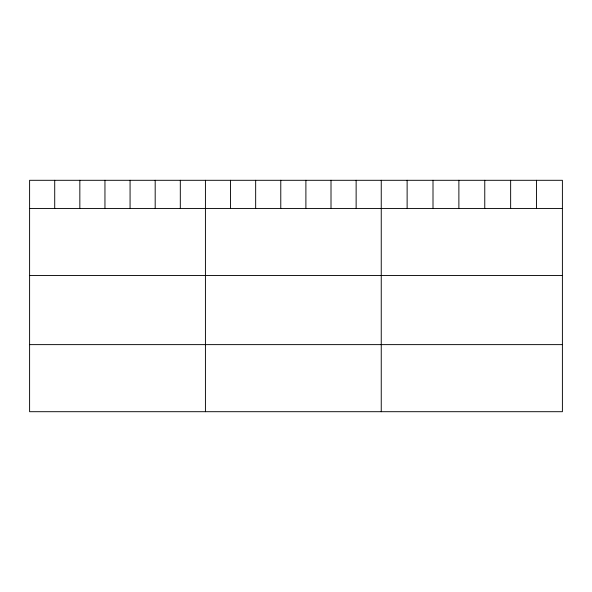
<?xml version="1.0" encoding="UTF-8"?>
<svg xmlns="http://www.w3.org/2000/svg" width="592" height="592" viewBox="0 0 592 592"><rect width="100%" height="100%" fill="white"/><g stroke="black" fill="none" stroke-linecap="round" stroke-linejoin="round"><path stroke-width="0.89" d="M562.4 208.443L562.4 411.699L29.6 411.699L29.6 180.301L562.4 180.301L562.4 208.443L29.6 208.443M29.6 275.517L562.4 275.517M29.6 344.625L562.4 344.625M536.522 180.301L536.522 208.443M510.644 180.301L510.644 208.443M484.767 180.301L484.767 208.443M458.881 180.301L458.881 208.443M433.004 180.301L433.004 208.443M407.126 180.301L407.126 208.443M381.248 180.301L381.248 411.699M356.132 180.301L356.132 208.443M331.009 180.301L331.009 208.443M305.894 180.301L305.894 208.443M280.778 180.301L280.778 208.443M255.663 180.301L255.663 208.443M230.54 180.301L230.54 208.443M205.424 180.301L205.424 411.699M180.308 180.301L180.308 208.443M155.185 180.301L155.185 208.443M130.07 180.301L130.07 208.443M104.954 180.301L104.954 208.443M79.839 180.301L79.839 208.443M54.716 180.301L54.716 208.443"/></g></svg>
